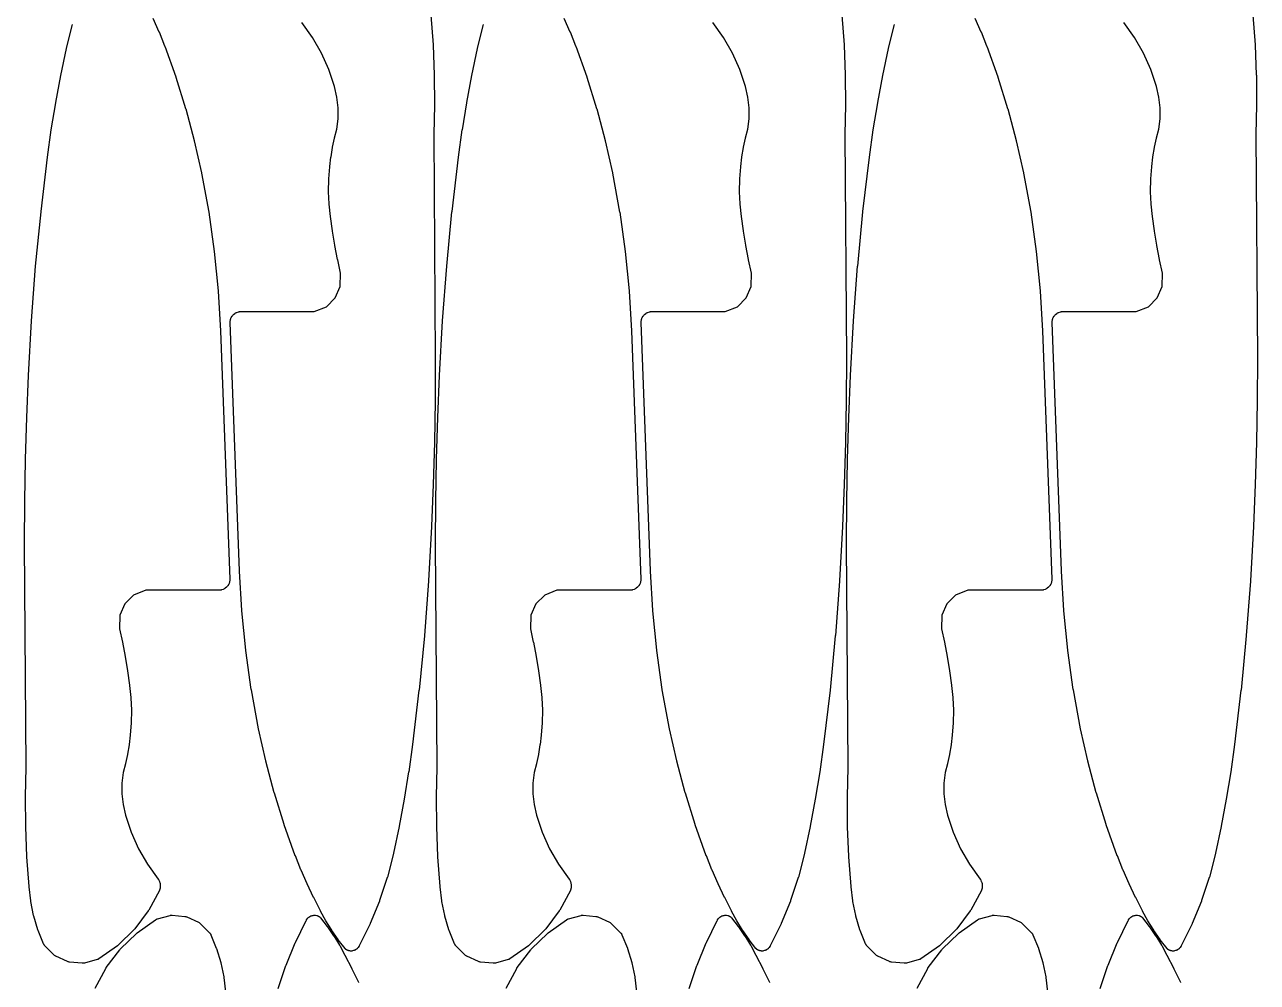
# Model space of a CAD drawing. Header units: metres. Extents: x 0 to 3000, y 0 to 1240.
# Drawn here: x 1806.1 to 2207.4, y 307.8 to 619.6 of the extents above; entities that cross this region are included whole.
import ezdxf

# ---------------------------------------------------------------- set-up
doc = ezdxf.new("R2010")
doc.units = ezdxf.units.M

msp = doc.modelspace()

# ---------------------------------------------------------------- linework, layer by layer
at = {"color": 1}
for points in [[(1938.35, 622.64), (1939.07, 612.99), (1939.07, 612.92), (1939.46, 603.25), (1939.46, 603.19), (1939.53, 593.52), (1939.53, 593.45), (1939.27, 583.81), (1939.79, 510.93), (1939.79, 510.92), (1939.79, 510.91), (1939.74, 497.26), (1939.74, 497.24), (1939.52, 483.6), (1939.52, 483.57), (1939.13, 469.94), (1939.13, 469.91), (1938.58, 456.28), (1938.58, 456.26), (1938.58, 456.25), (1937.58, 438.49), (1937.58, 438.44), (1936.21, 420.71), (1936.21, 420.67), (1934.48, 402.96), (1934.47, 402.92), (1932.37, 385.25), (1932.37, 385.23), (1932.37, 385.21), (1931.12, 376.34), (1931.11, 376.3), (1929.67, 367.46), (1929.66, 367.42), (1928.02, 358.61), (1928.01, 358.57), (1926.18, 349.81), (1926.17, 349.76), (1926.16, 349.72), (1924.18, 342.05), (1924.14, 341.91), (1921.65, 334.41), (1921.6, 334.28), (1918.59, 326.96), (1918.54, 326.84), (1915.03, 319.73), (1915.02, 319.71), (1915.01, 319.69), (1914.97, 319.63), (1914.93, 319.56), (1914.92, 319.54), (1914.91, 319.52), (1914.7, 319.2), (1914.58, 319.04), (1914.45, 318.9), (1914.31, 318.76), (1914.15, 318.64), (1913.84, 318.43), (1913.68, 318.33), (1913.51, 318.25), (1913.33, 318.18), (1913.15, 318.13), (1912.78, 318.05), (1912.59, 318.01), (1912.4, 318), (1912.2, 318), (1912.01, 318.03), (1911.63, 318.09), (1911.58, 318.11), (1911.52, 318.11), (1911.48, 318.13), (1911.43, 318.14), (1911.39, 318.15), (1911.34, 318.17), (1911.29, 318.18), (1911.25, 318.2), (1911.2, 318.22), (1911.15, 318.24), (1911.11, 318.26), (1911.07, 318.28), (1911.02, 318.3), (1910.98, 318.33), (1910.94, 318.35), (1910.9, 318.37), (1910.85, 318.4), (1910.81, 318.43), (1910.77, 318.46), (1910.74, 318.49), (1910.7, 318.52), (1910.66, 318.55), (1910.62, 318.58), (1910.59, 318.61), (1910.55, 318.65), (1910.51, 318.69), (1910.48, 318.72), (1910.45, 318.76), (1910.42, 318.8), (1910.39, 318.84), (1908.2, 321.64), (1908.13, 321.73), (1906.11, 324.66), (1906.05, 324.75), (1904.19, 327.78), (1904.13, 327.88), (1902.45, 331.02), (1902.44, 331.03), (1902.43, 331.05), (1900.19, 335.38), (1900.16, 335.44), (1898.06, 339.84), (1898.04, 339.9), (1896.08, 344.37), (1896.05, 344.43), (1894.24, 348.96), (1894.22, 349), (1894.21, 349.03), (1890.6, 359.1), (1890.58, 359.18), (1887.39, 369.39), (1887.37, 369.47), (1884.6, 379.8), (1884.58, 379.88), (1882.24, 390.32), (1882.24, 390.35), (1882.23, 390.39), (1879.9, 403.06), (1879.88, 403.14), (1878.08, 415.88), (1878.07, 415.97), (1876.79, 428.77), (1876.78, 428.86), (1876.03, 441.71), (1876.03, 441.73), (1876.03, 441.75), (1873, 522.58), (1873, 522.67), (1873, 522.76), (1873, 522.77), (1873, 522.77), (1873.01, 522.86), (1873.02, 522.95), (1873.11, 523.51), (1873.14, 523.69), (1873.2, 523.87), (1873.27, 524.04), (1873.35, 524.21), (1873.62, 524.67), (1873.72, 524.83), (1873.83, 524.97), (1873.96, 525.1), (1874.09, 525.23), (1874.51, 525.57), (1874.66, 525.68), (1874.82, 525.77), (1874.99, 525.86), (1875.16, 525.92), (1875.69, 526.09), (1875.71, 526.1), (1875.73, 526.1), (1875.81, 526.12), (1875.88, 526.14), (1875.9, 526.15), (1875.92, 526.15), (1876, 526.16), (1876.08, 526.18), (1876.09, 526.18), (1876.11, 526.18), (1876.19, 526.18), (1876.27, 526.19), (1876.29, 526.19), (1876.31, 526.19), (1900.39, 526.19), (1904.31, 527.77), (1904.31, 527.77), (1907.21, 530.62), (1908.84, 534.33), (1908.94, 538.71), (1908, 543.07), (1907.99, 543.11), (1907.1, 547.72), (1907.09, 547.77), (1906.32, 552.4), (1906.31, 552.44), (1905.64, 557.09), (1905.64, 557.13), (1905.63, 557.17), (1905.23, 561.12), (1905.22, 561.24), (1905.06, 565.2), (1905.06, 565.32), (1905.14, 569.28), (1905.15, 569.4), (1905.47, 573.35), (1905.47, 573.38), (1905.48, 573.41), (1905.81, 576.44), (1905.83, 576.55), (1906.32, 579.55), (1906.34, 579.66), (1906.98, 582.63), (1907.01, 582.73), (1907.77, 585.53), (1908.16, 588.99), (1908.17, 592.51), (1907.78, 596), (1906.99, 599.45), (1905.1, 605), (1902.69, 610.34), (1899.77, 615.42), (1896.3, 620.28)], [(2072.14, 622.64), (2072.85, 612.99), (2072.86, 612.92), (2073.25, 603.25), (2073.25, 603.19), (2073.32, 593.52), (2073.32, 593.45), (2073.06, 583.81), (2073.58, 510.93), (2073.58, 510.92), (2073.58, 510.91), (2073.52, 497.26), (2073.52, 497.24), (2073.3, 483.6), (2073.3, 483.57), (2072.92, 469.94), (2072.91, 469.91), (2072.36, 456.28), (2072.36, 456.26), (2072.36, 456.25), (2071.37, 438.49), (2071.36, 438.44), (2070, 420.71), (2069.99, 420.67), (2068.26, 402.96), (2068.26, 402.92), (2066.16, 385.25), (2066.16, 385.23), (2066.15, 385.21), (2064.91, 376.34), (2064.9, 376.3), (2063.46, 367.46), (2063.45, 367.42), (2061.81, 358.61), (2061.8, 358.57), (2059.96, 349.81), (2059.95, 349.76), (2059.94, 349.72), (2057.97, 342.05), (2057.93, 341.91), (2055.43, 334.41), (2055.38, 334.28), (2052.38, 326.96), (2052.32, 326.84), (2048.82, 319.73), (2048.8, 319.71), (2048.8, 319.69), (2048.76, 319.63), (2048.72, 319.56), (2048.71, 319.54), (2048.7, 319.52), (2048.48, 319.2), (2048.37, 319.04), (2048.24, 318.9), (2048.1, 318.76), (2047.94, 318.64), (2047.63, 318.43), (2047.47, 318.33), (2047.3, 318.25), (2047.12, 318.18), (2046.94, 318.13), (2046.57, 318.05), (2046.38, 318.01), (2046.18, 318), (2045.99, 318), (2045.8, 318.03), (2045.41, 318.09), (2045.36, 318.11), (2045.31, 318.11), (2045.27, 318.13), (2045.22, 318.14), (2045.17, 318.15), (2045.12, 318.17), (2045.08, 318.18), (2045.03, 318.2), (2044.99, 318.22), (2044.94, 318.24), (2044.9, 318.26), (2044.85, 318.28), (2044.81, 318.3), (2044.76, 318.33), (2044.72, 318.35), (2044.68, 318.37), (2044.64, 318.4), (2044.6, 318.43), (2044.56, 318.46), (2044.52, 318.49), (2044.48, 318.52), (2044.44, 318.55), (2044.41, 318.58), (2044.37, 318.61), (2044.34, 318.65), (2044.3, 318.69), (2044.27, 318.72), (2044.24, 318.76), (2044.21, 318.8), (2044.17, 318.84), (2041.98, 321.64), (2041.92, 321.73), (2039.89, 324.66), (2039.83, 324.75), (2037.97, 327.78), (2037.92, 327.88), (2036.23, 331.02), (2036.23, 331.03), (2036.22, 331.05), (2033.98, 335.38), (2033.95, 335.44), (2031.85, 339.84), (2031.82, 339.9), (2029.86, 344.37), (2029.84, 344.43), (2028.02, 348.96), (2028.01, 349), (2028, 349.03), (2024.39, 359.1), (2024.36, 359.18), (2021.17, 369.39), (2021.15, 369.47), (2018.39, 379.8), (2018.37, 379.88), (2016.03, 390.32), (2016.02, 390.35), (2016.01, 390.39), (2013.68, 403.06), (2013.67, 403.14), (2011.86, 415.88), (2011.85, 415.97), (2010.57, 428.77), (2010.57, 428.86), (2009.82, 441.71), (2009.82, 441.73), (2009.82, 441.75), (2006.79, 522.58), (2006.79, 522.67), (2006.79, 522.76), (2006.79, 522.77), (2006.79, 522.77), (2006.8, 522.86), (2006.81, 522.95), (2006.89, 523.51), (2006.93, 523.69), (2006.98, 523.87), (2007.05, 524.04), (2007.14, 524.21), (2007.41, 524.67), (2007.51, 524.83), (2007.62, 524.97), (2007.74, 525.1), (2007.88, 525.23), (2008.3, 525.57), (2008.45, 525.68), (2008.61, 525.77), (2008.77, 525.86), (2008.95, 525.92), (2009.48, 526.09), (2009.5, 526.1), (2009.51, 526.1), (2009.59, 526.12), (2009.67, 526.14), (2009.69, 526.15), (2009.7, 526.15), (2009.78, 526.16), (2009.86, 526.18), (2009.88, 526.18), (2009.9, 526.18), (2009.98, 526.18), (2010.06, 526.19), (2010.08, 526.19), (2010.09, 526.19), (2034.18, 526.19), (2038.1, 527.77), (2038.1, 527.77), (2041, 530.62), (2042.63, 534.33), (2042.73, 538.71), (2041.78, 543.07), (2041.77, 543.11), (2040.89, 547.72), (2040.88, 547.77), (2040.1, 552.4), (2040.09, 552.44), (2039.43, 557.09), (2039.42, 557.13), (2039.42, 557.17), (2039.02, 561.12), (2039.01, 561.24), (2038.85, 565.2), (2038.85, 565.32), (2038.93, 569.28), (2038.94, 569.4), (2039.26, 573.35), (2039.26, 573.38), (2039.26, 573.41), (2039.6, 576.44), (2039.61, 576.55), (2040.11, 579.55), (2040.12, 579.66), (2040.77, 582.63), (2040.8, 582.73), (2041.55, 585.53), (2041.95, 588.99), (2041.95, 592.51), (2041.56, 596), (2040.78, 599.45), (2038.89, 605), (2036.47, 610.34), (2033.55, 615.42), (2030.09, 620.28)], [(2205.92, 622.64), (2206.64, 612.99), (2206.64, 612.92), (2207.03, 603.25), (2207.04, 603.19), (2207.1, 593.52), (2207.1, 593.45), (2206.84, 583.81), (2207.37, 510.93), (2207.37, 510.92), (2207.37, 510.91), (2207.31, 497.26), (2207.31, 497.24), (2207.09, 483.6), (2207.09, 483.57), (2206.7, 469.94), (2206.7, 469.91), (2206.15, 456.28), (2206.15, 456.26), (2206.15, 456.25), (2205.15, 438.49), (2205.15, 438.44), (2203.78, 420.71), (2203.78, 420.67), (2202.05, 402.96), (2202.04, 402.92), (2199.95, 385.25), (2199.94, 385.23), (2199.94, 385.21), (2198.69, 376.34), (2198.69, 376.3), (2197.24, 367.46), (2197.23, 367.42), (2195.59, 358.61), (2195.58, 358.57), (2193.75, 349.81), (2193.74, 349.76), (2193.73, 349.72), (2191.75, 342.05), (2191.71, 341.91), (2189.22, 334.41), (2189.17, 334.28), (2186.16, 326.96), (2186.11, 326.84), (2182.6, 319.73), (2182.59, 319.71), (2182.58, 319.69), (2182.54, 319.63), (2182.51, 319.56), (2182.49, 319.54), (2182.48, 319.52), (2182.27, 319.2), (2182.15, 319.04), (2182.02, 318.9), (2181.88, 318.76), (2181.73, 318.64), (2181.42, 318.43), (2181.25, 318.33), (2181.08, 318.25), (2180.91, 318.18), (2180.72, 318.13), (2180.36, 318.05), (2180.16, 318.01), (2179.97, 318), (2179.77, 318), (2179.58, 318.03), (2179.2, 318.09), (2179.15, 318.11), (2179.1, 318.11), (2179.05, 318.13), (2179.01, 318.14), (2178.96, 318.15), (2178.91, 318.17), (2178.86, 318.18), (2178.82, 318.2), (2178.77, 318.22), (2178.72, 318.24), (2178.68, 318.26), (2178.64, 318.28), (2178.59, 318.3), (2178.55, 318.33), (2178.51, 318.35), (2178.47, 318.37), (2178.43, 318.4), (2178.38, 318.43), (2178.35, 318.46), (2178.31, 318.49), (2178.27, 318.52), (2178.23, 318.55), (2178.19, 318.58), (2178.16, 318.61), (2178.12, 318.65), (2178.09, 318.69), (2178.06, 318.72), (2178.02, 318.76), (2177.99, 318.8), (2177.96, 318.84), (2175.77, 321.64), (2175.7, 321.73), (2173.68, 324.66), (2173.62, 324.75), (2171.76, 327.78), (2171.7, 327.88), (2170.02, 331.02), (2170.01, 331.03), (2170.01, 331.05), (2167.76, 335.38), (2167.74, 335.44), (2165.63, 339.84), (2165.61, 339.9), (2163.65, 344.37), (2163.62, 344.43), (2161.81, 348.96), (2161.8, 349), (2161.78, 349.03), (2158.17, 359.1), (2158.15, 359.18), (2154.96, 369.39), (2154.94, 369.47), (2152.17, 379.8), (2152.15, 379.88), (2149.82, 390.32), (2149.81, 390.35), (2149.8, 390.39), (2147.47, 403.06), (2147.45, 403.14), (2145.65, 415.88), (2145.64, 415.97), (2144.36, 428.77), (2144.35, 428.86), (2143.6, 441.71), (2143.6, 441.73), (2143.6, 441.75), (2140.57, 522.58), (2140.57, 522.67), (2140.57, 522.76), (2140.58, 522.77), (2140.58, 522.77), (2140.59, 522.86), (2140.59, 522.95), (2140.68, 523.51), (2140.72, 523.69), (2140.77, 523.87), (2140.84, 524.04), (2140.92, 524.21), (2141.19, 524.67), (2141.29, 524.83), (2141.4, 524.97), (2141.53, 525.1), (2141.66, 525.23), (2142.08, 525.57), (2142.23, 525.68), (2142.39, 525.77), (2142.56, 525.86), (2142.73, 525.92), (2143.27, 526.09), (2143.28, 526.1), (2143.3, 526.1), (2143.38, 526.12), (2143.46, 526.14), (2143.47, 526.15), (2143.49, 526.15), (2143.57, 526.16), (2143.65, 526.18), (2143.67, 526.18), (2143.68, 526.18), (2143.76, 526.18), (2143.85, 526.19), (2143.86, 526.19), (2143.88, 526.19), (2167.97, 526.19), (2171.89, 527.77), (2171.89, 527.77), (2174.78, 530.62), (2176.42, 534.33), (2176.52, 538.71), (2175.57, 543.07), (2175.56, 543.11), (2174.67, 547.72), (2174.66, 547.77), (2173.89, 552.4), (2173.88, 552.44), (2173.21, 557.09), (2173.21, 557.13), (2173.2, 557.17), (2172.8, 561.12), (2172.79, 561.24), (2172.64, 565.2), (2172.63, 565.32), (2172.72, 569.28), (2172.72, 569.4), (2173.04, 573.35), (2173.05, 573.38), (2173.05, 573.41), (2173.38, 576.44), (2173.4, 576.55), (2173.89, 579.55), (2173.91, 579.66), (2174.56, 582.63), (2174.58, 582.73), (2175.34, 585.53), (2175.73, 588.99), (2175.74, 592.51), (2175.35, 596), (2174.56, 599.45), (2172.67, 605), (2170.26, 610.34), (2167.34, 615.42), (2163.88, 620.28)], [(1847.87, 621.76), (1849.83, 617.29), (1849.85, 617.23), (1851.67, 612.7), (1851.68, 612.66), (1851.69, 612.63), (1855.3, 602.56), (1855.33, 602.48), (1858.52, 592.27), (1858.54, 592.19), (1861.3, 581.86), (1861.32, 581.78), (1863.66, 571.34), (1863.67, 571.31), (1863.68, 571.27), (1866.01, 558.6), (1866.02, 558.52), (1867.83, 545.78), (1867.84, 545.7), (1869.12, 532.89), (1869.12, 532.8), (1869.87, 519.95), (1869.87, 519.93), (1869.87, 519.91), (1872.9, 439.08), (1872.9, 438.99), (1872.9, 438.9), (1872.9, 438.89), (1872.9, 438.89), (1872.89, 438.8), (1872.88, 438.71), (1872.8, 438.15), (1872.76, 437.97), (1872.71, 437.79), (1872.64, 437.62), (1872.55, 437.46), (1872.28, 436.99), (1872.18, 436.83), (1872.07, 436.69), (1871.95, 436.56), (1871.81, 436.43), (1871.39, 436.09), (1871.24, 435.98), (1871.08, 435.89), (1870.92, 435.81), (1870.74, 435.74), (1870.21, 435.57), (1870.19, 435.56), (1870.18, 435.56), (1870.1, 435.54), (1870.02, 435.52), (1870, 435.52), (1869.99, 435.51), (1869.91, 435.5), (1869.83, 435.49), (1869.81, 435.48), (1869.79, 435.48), (1869.71, 435.48), (1869.63, 435.47), (1869.61, 435.47), (1869.6, 435.47), (1845.51, 435.47), (1841.59, 433.89), (1841.59, 433.89), (1838.69, 431.05), (1837.06, 427.33), (1836.96, 422.95), (1837.91, 418.59), (1837.92, 418.55), (1838.8, 413.94), (1838.81, 413.89), (1839.59, 409.26), (1839.6, 409.22), (1840.26, 404.57), (1840.27, 404.53), (1840.27, 404.49), (1840.67, 400.54), (1840.68, 400.42), (1840.84, 396.46), (1840.84, 396.34), (1840.76, 392.38), (1840.75, 392.26), (1840.43, 388.31), (1840.43, 388.28), (1840.43, 388.25), (1840.09, 385.22), (1840.08, 385.11), (1839.58, 382.11), (1839.57, 382.01), (1838.92, 379.03), (1838.89, 378.93), (1838.13, 376.13), (1837.74, 372.67), (1837.74, 369.15), (1838.13, 365.66), (1838.91, 362.21), (1840.8, 356.66), (1843.22, 351.32), (1846.14, 346.24), (1849.6, 341.38), (1849.65, 341.3), (1849.7, 341.22), (1849.7, 341.22), (1849.71, 341.21), (1849.75, 341.13), (1849.79, 341.05), (1849.95, 340.69), (1850.02, 340.52), (1850.07, 340.34), (1850.17, 339.96), (1850.2, 339.78), (1850.22, 339.6), (1850.25, 339.21), (1850.25, 339.02), (1850.23, 338.83), (1850.18, 338.45), (1850.17, 338.38), (1850.16, 338.32), (1850.15, 338.28), (1850.15, 338.25), (1850.13, 338.19), (1850.11, 338.13), (1850.1, 338.1), (1850.09, 338.06), (1850.07, 338), (1850.04, 337.94), (1850.03, 337.91), (1850.02, 337.88), (1849.99, 337.82), (1849.96, 337.76), (1846.5, 331.3), (1846.42, 331.17), (1846.33, 331.04), (1841.95, 325.22), (1841.85, 325.11), (1841.74, 324.99), (1836.52, 319.92), (1836.4, 319.81), (1836.28, 319.72), (1830.3, 315.48), (1830.25, 315.45), (1830.21, 315.42), (1830.17, 315.4), (1830.13, 315.38), (1830.08, 315.35), (1830.03, 315.32), (1830, 315.31), (1829.96, 315.29), (1829.91, 315.27), (1829.85, 315.25), (1829.82, 315.23), (1829.78, 315.22), (1829.72, 315.2), (1829.67, 315.19), (1825.55, 314.07), (1825.38, 314.03), (1825.21, 314.01), (1825.03, 314), (1824.85, 314.01), (1820.73, 314.37), (1820.56, 314.39), (1820.39, 314.43), (1820.22, 314.48), (1820.06, 314.55), (1816.3, 316.28), (1816.14, 316.37), (1816, 316.46), (1815.86, 316.57), (1815.73, 316.68), (1812.71, 319.7), (1812.71, 319.7), (1812.7, 319.71), (1812.64, 319.78), (1812.58, 319.84), (1812.57, 319.85), (1812.57, 319.86), (1812.52, 319.93), (1812.46, 320), (1812.46, 320.01), (1812.45, 320.01), (1812.41, 320.09), (1812.36, 320.17), (1812.36, 320.18), (1812.35, 320.18), (1812.32, 320.27), (1812.28, 320.35), (1812.27, 320.35), (1812.27, 320.36), (1810.51, 324.7), (1810.45, 324.88), (1809.09, 329.35), (1809.04, 329.53), (1808.1, 334.11), (1808.08, 334.29), (1807.56, 338.95), (1807.56, 338.99), (1807.55, 339.02), (1806.84, 348.67), (1806.83, 348.74), (1806.44, 358.41), (1806.44, 358.47), (1806.37, 368.15), (1806.37, 368.21), (1806.63, 377.85), (1806.11, 450.73), (1806.11, 450.74), (1806.11, 450.75), (1806.17, 464.4), (1806.17, 464.42), (1806.39, 478.06), (1806.39, 478.09), (1806.77, 491.72), (1806.78, 491.75), (1807.33, 505.38), (1807.33, 505.4), (1807.33, 505.41), (1808.32, 523.18), (1808.33, 523.22), (1809.69, 540.95), (1809.69, 540.99), (1811.43, 558.7), (1811.43, 558.74), (1813.53, 576.41), (1813.53, 576.43), (1813.54, 576.45), (1814.78, 585.32), (1814.79, 585.36), (1816.23, 594.2), (1816.24, 594.24), (1817.88, 603.05), (1817.89, 603.09), (1819.73, 611.86), (1819.74, 611.9), (1819.75, 611.94), (1821.72, 619.61)], [(1981.65, 621.76), (1983.61, 617.29), (1983.64, 617.23), (1985.45, 612.7), (1985.47, 612.66), (1985.48, 612.63), (1989.09, 602.56), (1989.11, 602.48), (1992.3, 592.27), (1992.32, 592.19), (1995.09, 581.86), (1995.11, 581.78), (1997.45, 571.34), (1997.45, 571.31), (1997.46, 571.27), (1999.79, 558.6), (1999.81, 558.52), (2001.61, 545.78), (2001.62, 545.7), (2002.9, 532.89), (2002.91, 532.8), (2003.66, 519.95), (2003.66, 519.93), (2003.66, 519.91), (2006.69, 439.08), (2006.69, 438.99), (2006.69, 438.9), (2006.69, 438.89), (2006.69, 438.89), (2006.68, 438.8), (2006.67, 438.71), (2006.58, 438.15), (2006.55, 437.97), (2006.49, 437.79), (2006.42, 437.62), (2006.34, 437.46), (2006.07, 436.99), (2005.97, 436.83), (2005.86, 436.69), (2005.73, 436.56), (2005.6, 436.43), (2005.18, 436.09), (2005.03, 435.98), (2004.87, 435.89), (2004.7, 435.81), (2004.53, 435.74), (2004, 435.57), (2003.98, 435.56), (2003.96, 435.56), (2003.88, 435.54), (2003.81, 435.52), (2003.79, 435.52), (2003.77, 435.51), (2003.69, 435.5), (2003.61, 435.49), (2003.6, 435.48), (2003.58, 435.48), (2003.5, 435.48), (2003.42, 435.47), (2003.4, 435.47), (2003.38, 435.47), (1979.3, 435.47), (1975.38, 433.89), (1975.38, 433.89), (1972.48, 431.05), (1970.85, 427.33), (1970.75, 422.95), (1971.69, 418.59), (1971.7, 418.55), (1972.59, 413.94), (1972.6, 413.89), (1973.37, 409.26), (1973.38, 409.22), (1974.05, 404.57), (1974.05, 404.53), (1974.06, 404.49), (1974.46, 400.54), (1974.47, 400.42), (1974.63, 396.46), (1974.63, 396.34), (1974.55, 392.38), (1974.54, 392.26), (1974.22, 388.31), (1974.21, 388.28), (1974.21, 388.25), (1973.88, 385.22), (1973.86, 385.11), (1973.37, 382.11), (1973.35, 382.01), (1972.7, 379.03), (1972.68, 378.93), (1971.92, 376.13), (1971.53, 372.67), (1971.52, 369.15), (1971.91, 365.66), (1972.7, 362.21), (1974.59, 356.66), (1977, 351.32), (1979.92, 346.24), (1983.39, 341.38), (1983.43, 341.3), (1983.48, 341.22), (1983.49, 341.22), (1983.49, 341.21), (1983.53, 341.13), (1983.57, 341.05), (1983.74, 340.69), (1983.81, 340.52), (1983.86, 340.34), (1983.95, 339.96), (1983.99, 339.78), (1984.01, 339.6), (1984.03, 339.21), (1984.03, 339.02), (1984.02, 338.83), (1983.97, 338.45), (1983.95, 338.38), (1983.94, 338.32), (1983.94, 338.28), (1983.93, 338.25), (1983.91, 338.19), (1983.9, 338.13), (1983.89, 338.1), (1983.88, 338.06), (1983.85, 338), (1983.83, 337.94), (1983.82, 337.91), (1983.8, 337.88), (1983.77, 337.82), (1983.75, 337.76), (1980.29, 331.3), (1980.21, 331.17), (1980.12, 331.04), (1975.73, 325.22), (1975.64, 325.11), (1975.53, 324.99), (1970.3, 319.92), (1970.19, 319.81), (1970.07, 319.72), (1964.09, 315.48), (1964.04, 315.45), (1963.99, 315.42), (1963.96, 315.4), (1963.92, 315.38), (1963.87, 315.35), (1963.82, 315.32), (1963.78, 315.31), (1963.75, 315.29), (1963.69, 315.27), (1963.64, 315.25), (1963.6, 315.23), (1963.56, 315.22), (1963.51, 315.2), (1963.45, 315.19), (1959.34, 314.07), (1959.17, 314.03), (1958.99, 314.01), (1958.82, 314), (1958.64, 314.01), (1954.51, 314.37), (1954.34, 314.39), (1954.17, 314.43), (1954.01, 314.48), (1953.85, 314.55), (1950.09, 316.28), (1949.93, 316.37), (1949.78, 316.46), (1949.64, 316.57), (1949.51, 316.68), (1946.5, 319.7), (1946.49, 319.7), (1946.49, 319.71), (1946.43, 319.78), (1946.36, 319.84), (1946.36, 319.85), (1946.36, 319.86), (1946.3, 319.93), (1946.25, 320), (1946.24, 320.01), (1946.24, 320.01), (1946.19, 320.09), (1946.15, 320.17), (1946.14, 320.18), (1946.14, 320.18), (1946.1, 320.27), (1946.06, 320.35), (1946.06, 320.35), (1946.06, 320.36), (1944.29, 324.7), (1944.23, 324.88), (1942.87, 329.35), (1942.83, 329.53), (1941.89, 334.11), (1941.86, 334.29), (1941.34, 338.95), (1941.34, 338.99), (1941.34, 339.02), (1940.62, 348.67), (1940.62, 348.74), (1940.23, 358.41), (1940.23, 358.47), (1940.16, 368.15), (1940.16, 368.21), (1940.42, 377.85), (1939.89, 450.73), (1939.9, 450.74), (1939.89, 450.75), (1939.95, 464.4), (1939.95, 464.42), (1940.17, 478.06), (1940.17, 478.09), (1940.56, 491.72), (1940.56, 491.75), (1941.11, 505.38), (1941.11, 505.4), (1941.11, 505.41), (1942.11, 523.18), (1942.11, 523.22), (1943.48, 540.95), (1943.48, 540.99), (1945.21, 558.7), (1945.22, 558.74), (1947.32, 576.41), (1947.32, 576.43), (1947.32, 576.45), (1948.57, 585.32), (1948.58, 585.36), (1950.02, 594.2), (1950.03, 594.24), (1951.67, 603.05), (1951.68, 603.09), (1953.51, 611.86), (1953.52, 611.9), (1953.53, 611.94), (1955.51, 619.61)], [(2115.44, 621.76), (2117.4, 617.29), (2117.42, 617.23), (2119.24, 612.7), (2119.25, 612.66), (2119.27, 612.63), (2122.87, 602.56), (2122.9, 602.48), (2126.09, 592.27), (2126.11, 592.19), (2128.87, 581.86), (2128.89, 581.78), (2131.23, 571.34), (2131.24, 571.31), (2131.25, 571.27), (2133.58, 558.6), (2133.59, 558.52), (2135.4, 545.78), (2135.41, 545.7), (2136.69, 532.89), (2136.69, 532.8), (2137.44, 519.95), (2137.44, 519.93), (2137.44, 519.91), (2140.47, 439.08), (2140.47, 438.99), (2140.47, 438.9), (2140.47, 438.89), (2140.47, 438.89), (2140.46, 438.8), (2140.45, 438.71), (2140.37, 438.15), (2140.33, 437.97), (2140.28, 437.79), (2140.21, 437.62), (2140.12, 437.46), (2139.85, 436.99), (2139.76, 436.83), (2139.64, 436.69), (2139.52, 436.56), (2139.38, 436.43), (2138.96, 436.09), (2138.81, 435.98), (2138.65, 435.89), (2138.49, 435.81), (2138.31, 435.74), (2137.78, 435.57), (2137.77, 435.56), (2137.75, 435.56), (2137.67, 435.54), (2137.59, 435.52), (2137.58, 435.52), (2137.56, 435.51), (2137.48, 435.5), (2137.4, 435.49), (2137.38, 435.48), (2137.36, 435.48), (2137.28, 435.48), (2137.2, 435.47), (2137.19, 435.47), (2137.17, 435.47), (2113.08, 435.47), (2109.16, 433.89), (2109.16, 433.89), (2106.26, 431.05), (2104.63, 427.33), (2104.53, 422.95), (2105.48, 418.59), (2105.49, 418.55), (2106.37, 413.94), (2106.38, 413.89), (2107.16, 409.26), (2107.17, 409.22), (2107.84, 404.57), (2107.84, 404.53), (2107.85, 404.49), (2108.24, 400.54), (2108.25, 400.42), (2108.41, 396.46), (2108.41, 396.34), (2108.33, 392.38), (2108.33, 392.26), (2108, 388.31), (2108, 388.28), (2108, 388.25), (2107.66, 385.22), (2107.65, 385.11), (2107.16, 382.11), (2107.14, 382.01), (2106.49, 379.03), (2106.47, 378.93), (2105.71, 376.13), (2105.31, 372.67), (2105.31, 369.15), (2105.7, 365.66), (2106.48, 362.21), (2108.37, 356.66), (2110.79, 351.32), (2113.71, 346.24), (2117.17, 341.38), (2117.22, 341.3), (2117.27, 341.22), (2117.27, 341.22), (2117.28, 341.21), (2117.32, 341.13), (2117.36, 341.05), (2117.52, 340.69), (2117.59, 340.52), (2117.65, 340.34), (2117.74, 339.96), (2117.78, 339.78), (2117.8, 339.6), (2117.82, 339.21), (2117.82, 339.02), (2117.8, 338.83), (2117.75, 338.45), (2117.74, 338.38), (2117.73, 338.32), (2117.72, 338.28), (2117.72, 338.25), (2117.7, 338.19), (2117.68, 338.13), (2117.67, 338.1), (2117.66, 338.06), (2117.64, 338), (2117.62, 337.94), (2117.6, 337.91), (2117.59, 337.88), (2117.56, 337.82), (2117.53, 337.76), (2114.07, 331.3), (2113.99, 331.17), (2113.91, 331.04), (2109.52, 325.22), (2109.42, 325.11), (2109.32, 324.99), (2104.09, 319.92), (2103.97, 319.81), (2103.85, 319.72), (2097.87, 315.48), (2097.82, 315.45), (2097.78, 315.42), (2097.74, 315.4), (2097.71, 315.38), (2097.66, 315.35), (2097.61, 315.32), (2097.57, 315.31), (2097.53, 315.29), (2097.48, 315.27), (2097.43, 315.25), (2097.39, 315.23), (2097.35, 315.22), (2097.29, 315.2), (2097.24, 315.19), (2093.12, 314.07), (2092.95, 314.03), (2092.78, 314.01), (2092.6, 314), (2092.43, 314.01), (2088.3, 314.37), (2088.13, 314.39), (2087.96, 314.43), (2087.79, 314.48), (2087.63, 314.55), (2083.87, 316.28), (2083.72, 316.37), (2083.57, 316.46), (2083.43, 316.57), (2083.3, 316.68), (2080.28, 319.7), (2080.28, 319.7), (2080.27, 319.71), (2080.21, 319.78), (2080.15, 319.84), (2080.15, 319.85), (2080.14, 319.86), (2080.09, 319.93), (2080.03, 320), (2080.03, 320.01), (2080.03, 320.01), (2079.98, 320.09), (2079.93, 320.17), (2079.93, 320.18), (2079.93, 320.18), (2079.89, 320.27), (2079.85, 320.35), (2079.85, 320.35), (2079.84, 320.36), (2078.08, 324.7), (2078.02, 324.88), (2076.66, 329.35), (2076.62, 329.53), (2075.68, 334.11), (2075.65, 334.29), (2075.13, 338.95), (2075.13, 338.99), (2075.12, 339.02), (2074.41, 348.67), (2074.4, 348.74), (2074.01, 358.41), (2074.01, 358.47), (2073.95, 368.15), (2073.95, 368.21), (2074.2, 377.85), (2073.68, 450.73), (2073.68, 450.74), (2073.68, 450.75), (2073.74, 464.4), (2073.74, 464.42), (2073.96, 478.06), (2073.96, 478.09), (2074.35, 491.72), (2074.35, 491.75), (2074.9, 505.38), (2074.9, 505.4), (2074.9, 505.41), (2075.9, 523.18), (2075.9, 523.22), (2077.26, 540.95), (2077.27, 540.99), (2079, 558.7), (2079, 558.74), (2081.1, 576.41), (2081.11, 576.43), (2081.11, 576.45), (2082.35, 585.32), (2082.36, 585.36), (2083.81, 594.2), (2083.81, 594.24), (2085.45, 603.05), (2085.46, 603.09), (2087.3, 611.86), (2087.31, 611.9), (2087.32, 611.94), (2089.3, 619.61)], [(1829.05, 305.9), (1832.51, 312.36), (1832.59, 312.49), (1832.68, 312.62), (1837.06, 318.44), (1837.16, 318.56), (1837.27, 318.67), (1842.49, 323.74), (1842.61, 323.85), (1842.73, 323.94), (1848.71, 328.18), (1848.76, 328.21), (1848.81, 328.24), (1848.84, 328.26), (1848.88, 328.28), (1848.93, 328.31), (1848.98, 328.34), (1849.01, 328.35), (1849.05, 328.37), (1849.1, 328.39), (1849.16, 328.42), (1849.2, 328.43), (1849.23, 328.44), (1849.29, 328.46), (1849.34, 328.48), (1853.46, 329.59), (1853.63, 329.63), (1853.81, 329.65), (1853.98, 329.66), (1854.16, 329.65), (1858.28, 329.29), (1858.46, 329.27), (1858.62, 329.23), (1858.79, 329.18), (1858.95, 329.11), (1862.71, 327.38), (1862.87, 327.3), (1863.01, 327.2), (1863.15, 327.09), (1863.28, 326.98), (1866.3, 323.96), (1866.31, 323.96), (1866.31, 323.95), (1866.37, 323.88), (1866.43, 323.82), (1866.44, 323.81), (1866.44, 323.81), (1866.5, 323.73), (1866.55, 323.66), (1866.55, 323.65), (1866.56, 323.65), (1866.6, 323.57), (1866.65, 323.49), (1866.65, 323.48), (1866.66, 323.48), (1866.7, 323.4), (1866.73, 323.31), (1866.74, 323.31), (1866.74, 323.3), (1868.5, 318.96), (1868.57, 318.78), (1869.92, 314.31), (1869.97, 314.13), (1870.91, 309.55), (1870.94, 309.37), (1871.45, 304.71)], [(1888.66, 305.75), (1891.15, 313.25), (1891.2, 313.38), (1894.2, 320.7), (1894.26, 320.83), (1897.77, 327.93), (1897.78, 327.95), (1897.79, 327.97), (1897.83, 328.03), (1897.86, 328.1), (1897.88, 328.12), (1897.89, 328.14), (1898.1, 328.46), (1898.21, 328.62), (1898.34, 328.77), (1898.49, 328.9), (1898.64, 329.02), (1898.95, 329.23), (1899.11, 329.33), (1899.28, 329.41), (1899.46, 329.48), (1899.65, 329.53), (1900.01, 329.61), (1900.2, 329.65), (1900.4, 329.66), (1900.59, 329.66), (1900.79, 329.63), (1901.17, 329.57), (1901.22, 329.56), (1901.27, 329.55), (1901.32, 329.53), (1901.36, 329.52), (1901.41, 329.51), (1901.46, 329.49), (1901.5, 329.48), (1901.55, 329.46), (1901.6, 329.44), (1901.64, 329.42), (1901.69, 329.4), (1901.73, 329.38), (1901.77, 329.36), (1901.82, 329.34), (1901.86, 329.31), (1901.9, 329.29), (1901.94, 329.26), (1901.99, 329.23), (1902.02, 329.2), (1902.06, 329.18), (1902.1, 329.14), (1902.14, 329.11), (1902.17, 329.08), (1902.21, 329.05), (1902.24, 329.01), (1902.28, 328.97), (1902.31, 328.94), (1902.34, 328.91), (1902.38, 328.86), (1902.41, 328.83), (1904.6, 326.02), (1904.67, 325.93), (1906.69, 323), (1906.75, 322.91), (1908.61, 319.88), (1908.66, 319.78), (1910.35, 316.64), (1910.35, 316.63), (1910.36, 316.61), (1912.6, 312.28), (1912.63, 312.22), (1914.73, 307.82), (1914.76, 307.76)], [(1962.84, 305.9), (1966.3, 312.36), (1966.37, 312.49), (1966.46, 312.62), (1970.85, 318.44), (1970.95, 318.56), (1971.05, 318.67), (1976.28, 323.74), (1976.39, 323.85), (1976.52, 323.94), (1982.5, 328.18), (1982.54, 328.21), (1982.59, 328.24), (1982.63, 328.26), (1982.66, 328.28), (1982.71, 328.31), (1982.76, 328.34), (1982.8, 328.35), (1982.84, 328.37), (1982.89, 328.39), (1982.94, 328.42), (1982.98, 328.43), (1983.02, 328.44), (1983.07, 328.46), (1983.13, 328.48), (1987.24, 329.59), (1987.42, 329.63), (1987.59, 329.65), (1987.77, 329.66), (1987.94, 329.65), (1992.07, 329.29), (1992.24, 329.27), (1992.41, 329.23), (1992.57, 329.18), (1992.73, 329.11), (1996.5, 327.38), (1996.65, 327.3), (1996.8, 327.2), (1996.94, 327.09), (1997.07, 326.98), (2000.09, 323.96), (2000.09, 323.96), (2000.1, 323.95), (2000.16, 323.88), (2000.22, 323.82), (2000.22, 323.81), (2000.23, 323.81), (2000.28, 323.73), (2000.34, 323.66), (2000.34, 323.65), (2000.34, 323.65), (2000.39, 323.57), (2000.44, 323.49), (2000.44, 323.48), (2000.44, 323.48), (2000.48, 323.4), (2000.52, 323.31), (2000.52, 323.31), (2000.53, 323.3), (2002.29, 318.96), (2002.35, 318.78), (2003.71, 314.31), (2003.75, 314.13), (2004.69, 309.55), (2004.72, 309.37), (2005.24, 304.71)], [(2022.44, 305.75), (2024.94, 313.25), (2024.98, 313.38), (2027.99, 320.7), (2028.05, 320.83), (2031.55, 327.93), (2031.56, 327.95), (2031.57, 327.97), (2031.61, 328.03), (2031.65, 328.1), (2031.66, 328.12), (2031.67, 328.14), (2031.89, 328.46), (2032, 328.62), (2032.13, 328.77), (2032.27, 328.9), (2032.43, 329.02), (2032.74, 329.23), (2032.9, 329.33), (2033.07, 329.41), (2033.25, 329.48), (2033.43, 329.53), (2033.8, 329.61), (2033.99, 329.65), (2034.18, 329.66), (2034.38, 329.66), (2034.57, 329.63), (2034.96, 329.57), (2035.01, 329.56), (2035.06, 329.55), (2035.1, 329.53), (2035.15, 329.52), (2035.2, 329.51), (2035.25, 329.49), (2035.29, 329.48), (2035.33, 329.46), (2035.38, 329.44), (2035.43, 329.42), (2035.47, 329.4), (2035.51, 329.38), (2035.56, 329.36), (2035.61, 329.34), (2035.64, 329.31), (2035.69, 329.29), (2035.73, 329.26), (2035.77, 329.23), (2035.81, 329.2), (2035.85, 329.18), (2035.89, 329.14), (2035.93, 329.11), (2035.96, 329.08), (2035.99, 329.05), (2036.03, 329.01), (2036.07, 328.97), (2036.1, 328.94), (2036.13, 328.91), (2036.16, 328.86), (2036.2, 328.83), (2038.38, 326.02), (2038.45, 325.93), (2040.48, 323), (2040.54, 322.91), (2042.39, 319.88), (2042.45, 319.78), (2044.13, 316.64), (2044.14, 316.63), (2044.15, 316.61), (2046.39, 312.28), (2046.42, 312.22), (2048.52, 307.82), (2048.55, 307.76)], [(2096.62, 305.9), (2100.08, 312.36), (2100.16, 312.49), (2100.25, 312.62), (2104.63, 318.44), (2104.73, 318.56), (2104.84, 318.67), (2110.06, 323.74), (2110.18, 323.85), (2110.3, 323.94), (2116.28, 328.18), (2116.33, 328.21), (2116.38, 328.24), (2116.41, 328.26), (2116.45, 328.28), (2116.5, 328.31), (2116.55, 328.34), (2116.59, 328.35), (2116.62, 328.37), (2116.68, 328.39), (2116.73, 328.42), (2116.77, 328.43), (2116.81, 328.44), (2116.86, 328.46), (2116.92, 328.48), (2121.03, 329.59), (2121.2, 329.63), (2121.38, 329.65), (2121.55, 329.66), (2121.73, 329.65), (2125.86, 329.29), (2126.03, 329.27), (2126.2, 329.23), (2126.36, 329.18), (2126.52, 329.11), (2130.28, 327.38), (2130.44, 327.3), (2130.59, 327.2), (2130.73, 327.09), (2130.86, 326.98), (2133.87, 323.96), (2133.88, 323.96), (2133.88, 323.95), (2133.94, 323.88), (2134, 323.82), (2134.01, 323.81), (2134.01, 323.81), (2134.07, 323.73), (2134.12, 323.66), (2134.12, 323.65), (2134.13, 323.65), (2134.18, 323.57), (2134.22, 323.49), (2134.23, 323.48), (2134.23, 323.48), (2134.27, 323.4), (2134.31, 323.31), (2134.31, 323.31), (2134.31, 323.3), (2136.08, 318.96), (2136.14, 318.78), (2137.49, 314.31), (2137.54, 314.13), (2138.48, 309.55), (2138.51, 309.37), (2139.02, 304.71)], [(2156.23, 305.75), (2158.72, 313.25), (2158.77, 313.38), (2161.78, 320.7), (2161.83, 320.83), (2165.34, 327.93), (2165.35, 327.95), (2165.36, 327.97), (2165.4, 328.03), (2165.43, 328.1), (2165.45, 328.12), (2165.46, 328.14), (2165.67, 328.46), (2165.79, 328.62), (2165.92, 328.77), (2166.06, 328.9), (2166.21, 329.02), (2166.52, 329.23), (2166.69, 329.33), (2166.86, 329.41), (2167.03, 329.48), (2167.22, 329.53), (2167.58, 329.61), (2167.78, 329.65), (2167.97, 329.66), (2168.17, 329.66), (2168.36, 329.63), (2168.74, 329.57), (2168.79, 329.56), (2168.84, 329.55), (2168.89, 329.53), (2168.93, 329.52), (2168.98, 329.51), (2169.03, 329.49), (2169.08, 329.48), (2169.12, 329.46), (2169.17, 329.44), (2169.22, 329.42), (2169.26, 329.4), (2169.3, 329.38), (2169.35, 329.36), (2169.39, 329.34), (2169.43, 329.31), (2169.47, 329.29), (2169.51, 329.26), (2169.56, 329.23), (2169.59, 329.2), (2169.63, 329.18), (2169.67, 329.14), (2169.71, 329.11), (2169.75, 329.08), (2169.78, 329.05), (2169.82, 329.01), (2169.85, 328.97), (2169.88, 328.94), (2169.92, 328.91), (2169.95, 328.86), (2169.98, 328.83), (2172.17, 326.02), (2172.24, 325.93), (2174.26, 323), (2174.32, 322.91), (2176.18, 319.88), (2176.24, 319.78), (2177.92, 316.64), (2177.93, 316.63), (2177.93, 316.61), (2180.18, 312.28), (2180.2, 312.22), (2182.31, 307.82), (2182.33, 307.76)]]:
    msp.add_lwpolyline(points, dxfattribs=at)

doc.saveas('drawing.dxf')
